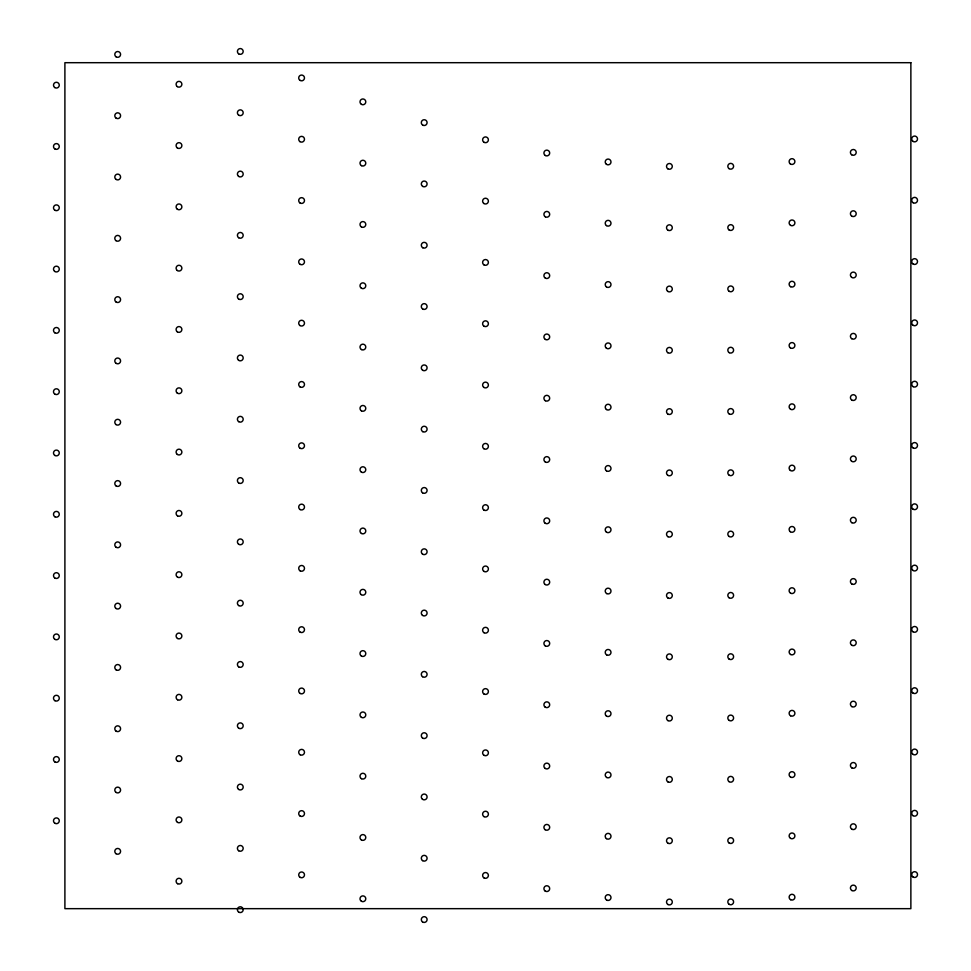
<?xml version="1.0" encoding="UTF-8"?>
<svg xmlns="http://www.w3.org/2000/svg" width="971" height="971" viewBox="0 0 971 971"><rect width="100%" height="100%" fill="white"/><g stroke="black" fill="none" stroke-linecap="round" stroke-linejoin="round"><path stroke-width="1.46" d="M910.871 62.69L64.899 62.69L64.899 908.662L910.871 908.662L910.871 62.69M54.692 87.511A2.901 2.901 0 0 0 59.267 85.46A2.901 2.901 0 0 0 55.201 82.523A2.901 2.901 0 0 0 54.692 87.511M54.934 148.976A2.901 2.901 0 0 0 59.28 146.475A2.901 2.901 0 0 0 54.934 143.963A2.901 2.901 0 0 0 54.934 148.976M54.934 210.282A2.901 2.901 0 0 0 59.28 207.77A2.901 2.901 0 0 0 54.934 205.269A2.901 2.901 0 0 0 54.934 210.282M54.692 271.419A2.901 2.901 0 0 0 59.267 269.368A2.901 2.901 0 0 0 55.201 266.43A2.901 2.901 0 0 0 54.692 271.419M54.692 332.725A2.901 2.901 0 0 0 59.267 330.674A2.901 2.901 0 0 0 55.201 327.737A2.901 2.901 0 0 0 54.692 332.725M54.934 394.19A2.901 2.901 0 0 0 59.28 391.677A2.901 2.901 0 0 0 54.934 389.165A2.901 2.901 0 0 0 54.934 394.19M54.934 455.484A2.901 2.901 0 0 0 59.28 452.984A2.901 2.901 0 0 0 54.934 450.471A2.901 2.901 0 0 0 54.934 455.484M54.934 516.79A2.901 2.901 0 0 0 59.28 514.278A2.901 2.901 0 0 0 54.934 511.778A2.901 2.901 0 0 0 54.934 516.79M54.692 577.927A2.901 2.901 0 0 0 59.267 575.876A2.901 2.901 0 0 0 55.201 572.939A2.901 2.901 0 0 0 54.692 577.927M54.692 639.234A2.901 2.901 0 0 0 59.267 637.182A2.901 2.901 0 0 0 55.201 634.245A2.901 2.901 0 0 0 54.692 639.234M54.934 700.698A2.901 2.901 0 0 0 59.28 698.185A2.901 2.901 0 0 0 54.934 695.673A2.901 2.901 0 0 0 54.934 700.698M54.934 761.992A2.901 2.901 0 0 0 59.28 759.492A2.901 2.901 0 0 0 54.934 756.979A2.901 2.901 0 0 0 54.934 761.992M54.934 823.299A2.901 2.901 0 0 0 59.28 820.786A2.901 2.901 0 0 0 54.934 818.286A2.901 2.901 0 0 0 54.934 823.299M115.986 56.755A2.901 2.901 0 0 0 120.574 54.704A2.901 2.901 0 0 0 116.508 51.766A2.901 2.901 0 0 0 115.986 56.755M115.986 118.049A2.901 2.901 0 0 0 120.574 115.998A2.901 2.901 0 0 0 116.508 113.061A2.901 2.901 0 0 0 115.986 118.049M115.986 179.356A2.901 2.901 0 0 0 120.574 177.305A2.901 2.901 0 0 0 116.508 174.367A2.901 2.901 0 0 0 115.986 179.356M115.986 240.662A2.901 2.901 0 0 0 120.574 238.599A2.901 2.901 0 0 0 116.508 235.662A2.901 2.901 0 0 0 115.986 240.662M115.986 301.957A2.901 2.901 0 0 0 120.574 299.905A2.901 2.901 0 0 0 116.508 296.968A2.901 2.901 0 0 0 115.986 301.957M115.986 363.263A2.901 2.901 0 0 0 120.574 361.212A2.901 2.901 0 0 0 116.508 358.275A2.901 2.901 0 0 0 115.986 363.263M115.986 424.558A2.901 2.901 0 0 0 120.574 422.506A2.901 2.901 0 0 0 116.508 419.569A2.901 2.901 0 0 0 115.986 424.558M115.986 485.864A2.901 2.901 0 0 0 120.574 483.813A2.901 2.901 0 0 0 116.508 480.876A2.901 2.901 0 0 0 115.986 485.864M115.986 547.171A2.901 2.901 0 0 0 120.574 545.107A2.901 2.901 0 0 0 116.508 542.17A2.901 2.901 0 0 0 115.986 547.171M115.986 608.465A2.901 2.901 0 0 0 120.574 606.414A2.901 2.901 0 0 0 116.508 603.476A2.901 2.901 0 0 0 115.986 608.465M115.986 669.772A2.901 2.901 0 0 0 120.574 667.72A2.901 2.901 0 0 0 116.508 664.783A2.901 2.901 0 0 0 115.986 669.772M115.986 731.066A2.901 2.901 0 0 0 120.574 729.015A2.901 2.901 0 0 0 116.508 726.077A2.901 2.901 0 0 0 115.986 731.066M115.986 792.372A2.901 2.901 0 0 0 120.574 790.321A2.901 2.901 0 0 0 116.508 787.384A2.901 2.901 0 0 0 115.986 792.372M115.986 853.679A2.901 2.901 0 0 0 120.574 851.628A2.901 2.901 0 0 0 116.508 848.69A2.901 2.901 0 0 0 115.986 853.679M177.292 86.601A2.901 2.901 0 0 0 181.868 84.55A2.901 2.901 0 0 0 177.802 81.613A2.901 2.901 0 0 0 177.292 86.601M177.292 147.908A2.901 2.901 0 0 0 181.868 145.856A2.901 2.901 0 0 0 177.802 142.919A2.901 2.901 0 0 0 177.292 147.908M177.292 209.202A2.901 2.901 0 0 0 181.868 207.151A2.901 2.901 0 0 0 177.802 204.213A2.901 2.901 0 0 0 177.292 209.202M177.292 270.508A2.901 2.901 0 0 0 181.868 268.457A2.901 2.901 0 0 0 177.802 265.52A2.901 2.901 0 0 0 177.292 270.508M177.292 331.815A2.901 2.901 0 0 0 181.868 329.752A2.901 2.901 0 0 0 177.802 326.814A2.901 2.901 0 0 0 177.292 331.815M177.292 393.109A2.901 2.901 0 0 0 181.868 391.058A2.901 2.901 0 0 0 177.802 388.121A2.901 2.901 0 0 0 177.292 393.109M177.292 454.416A2.901 2.901 0 0 0 181.868 452.365A2.901 2.901 0 0 0 177.802 449.427A2.901 2.901 0 0 0 177.292 454.416M177.535 515.868A2.901 2.901 0 0 0 181.88 513.368A2.901 2.901 0 0 0 177.547 510.855A2.901 2.901 0 0 0 177.535 515.868M177.535 577.175A2.901 2.901 0 0 0 181.88 574.674A2.901 2.901 0 0 0 177.547 572.162A2.901 2.901 0 0 0 177.535 577.175M177.535 638.481A2.901 2.901 0 0 0 181.88 635.969A2.901 2.901 0 0 0 177.547 633.456A2.901 2.901 0 0 0 177.535 638.481M177.535 699.775A2.901 2.901 0 0 0 181.88 697.275A2.901 2.901 0 0 0 177.547 694.763A2.901 2.901 0 0 0 177.535 699.775M177.535 761.082A2.901 2.901 0 0 0 181.88 758.569A2.901 2.901 0 0 0 177.547 756.069A2.901 2.901 0 0 0 177.535 761.082M177.535 822.388A2.901 2.901 0 0 0 181.88 819.876A2.901 2.901 0 0 0 177.547 817.364A2.901 2.901 0 0 0 177.535 822.388M177.535 883.683A2.901 2.901 0 0 0 181.88 881.183A2.901 2.901 0 0 0 177.547 878.67A2.901 2.901 0 0 0 177.535 883.683M238.599 53.793A2.901 2.901 0 0 0 243.175 51.742A2.901 2.901 0 0 0 239.109 48.805A2.901 2.901 0 0 0 238.599 53.793M238.599 115.1A2.901 2.901 0 0 0 243.175 113.037A2.901 2.901 0 0 0 239.109 110.099A2.901 2.901 0 0 0 238.599 115.1M238.599 176.394A2.901 2.901 0 0 0 243.175 174.343A2.901 2.901 0 0 0 239.109 171.406A2.901 2.901 0 0 0 238.599 176.394M238.599 237.701A2.901 2.901 0 0 0 243.175 235.65A2.901 2.901 0 0 0 239.109 232.712A2.901 2.901 0 0 0 238.599 237.701M238.599 298.995A2.901 2.901 0 0 0 243.175 296.944A2.901 2.901 0 0 0 239.109 294.007A2.901 2.901 0 0 0 238.599 298.995M238.599 360.302A2.901 2.901 0 0 0 243.175 358.25A2.901 2.901 0 0 0 239.109 355.313A2.901 2.901 0 0 0 238.599 360.302M238.599 421.608A2.901 2.901 0 0 0 243.175 419.557A2.901 2.901 0 0 0 239.109 416.62A2.901 2.901 0 0 0 238.599 421.608M238.599 482.903A2.901 2.901 0 0 0 243.175 480.851A2.901 2.901 0 0 0 239.109 477.914A2.901 2.901 0 0 0 238.599 482.903M238.599 544.209A2.901 2.901 0 0 0 243.175 542.158A2.901 2.901 0 0 0 239.109 539.221A2.901 2.901 0 0 0 238.599 544.209M238.599 605.516A2.901 2.901 0 0 0 243.175 603.452A2.901 2.901 0 0 0 239.109 600.515A2.901 2.901 0 0 0 238.599 605.516M238.599 666.81A2.901 2.901 0 0 0 243.175 664.759A2.901 2.901 0 0 0 239.109 661.821A2.901 2.901 0 0 0 238.599 666.81M238.599 728.116A2.901 2.901 0 0 0 243.175 726.065A2.901 2.901 0 0 0 239.109 723.128A2.901 2.901 0 0 0 238.599 728.116M238.599 789.411A2.901 2.901 0 0 0 243.175 787.36A2.901 2.901 0 0 0 239.109 784.422A2.901 2.901 0 0 0 238.599 789.411M238.599 850.717A2.901 2.901 0 0 0 243.175 848.666A2.901 2.901 0 0 0 239.109 845.729A2.901 2.901 0 0 0 238.599 850.717M238.599 912.024A2.901 2.901 0 0 0 243.175 909.973A2.901 2.901 0 0 0 239.109 907.023A2.901 2.901 0 0 0 238.599 912.024M299.893 80.29A2.901 2.901 0 0 0 304.469 78.238A2.901 2.901 0 0 0 300.403 75.301A2.901 2.901 0 0 0 299.893 80.29M299.893 141.596A2.901 2.901 0 0 0 304.469 139.545A2.901 2.901 0 0 0 300.403 136.608A2.901 2.901 0 0 0 299.893 141.596M299.893 202.89A2.901 2.901 0 0 0 304.469 200.839A2.901 2.901 0 0 0 300.403 197.902A2.901 2.901 0 0 0 299.893 202.89M299.893 264.197A2.901 2.901 0 0 0 304.469 262.146A2.901 2.901 0 0 0 300.403 259.208A2.901 2.901 0 0 0 299.893 264.197M299.893 325.503A2.901 2.901 0 0 0 304.469 323.452A2.901 2.901 0 0 0 300.403 320.515A2.901 2.901 0 0 0 299.893 325.503M299.893 386.798A2.901 2.901 0 0 0 304.469 384.747A2.901 2.901 0 0 0 300.403 381.809A2.901 2.901 0 0 0 299.893 386.798M299.893 448.104A2.901 2.901 0 0 0 304.469 446.053A2.901 2.901 0 0 0 300.403 443.116A2.901 2.901 0 0 0 299.893 448.104M300.148 509.569A2.901 2.901 0 0 0 304.493 507.056A2.901 2.901 0 0 0 300.148 504.544A2.901 2.901 0 0 0 300.148 509.569M300.148 570.863A2.901 2.901 0 0 0 304.493 568.363A2.901 2.901 0 0 0 300.148 565.85A2.901 2.901 0 0 0 300.148 570.863M300.148 632.17A2.901 2.901 0 0 0 304.493 629.657A2.901 2.901 0 0 0 300.148 627.145A2.901 2.901 0 0 0 300.148 632.17M300.148 693.464A2.901 2.901 0 0 0 304.493 690.964A2.901 2.901 0 0 0 300.148 688.451A2.901 2.901 0 0 0 300.148 693.464M300.148 754.77A2.901 2.901 0 0 0 304.493 752.27A2.901 2.901 0 0 0 300.148 749.758A2.901 2.901 0 0 0 300.148 754.77M300.148 816.077A2.901 2.901 0 0 0 304.493 813.564A2.901 2.901 0 0 0 300.148 811.052A2.901 2.901 0 0 0 300.148 816.077M300.148 877.371A2.901 2.901 0 0 0 304.493 874.871A2.901 2.901 0 0 0 300.148 872.359A2.901 2.901 0 0 0 300.148 877.371M361.443 104.358A2.901 2.901 0 0 0 365.788 101.846A2.901 2.901 0 0 0 361.455 99.333A2.901 2.901 0 0 0 361.443 104.358M361.443 165.653A2.901 2.901 0 0 0 365.788 163.152A2.901 2.901 0 0 0 361.455 160.64A2.901 2.901 0 0 0 361.443 165.653M361.443 226.959A2.901 2.901 0 0 0 365.788 224.459A2.901 2.901 0 0 0 361.455 221.946A2.901 2.901 0 0 0 361.443 226.959M361.443 288.266A2.901 2.901 0 0 0 365.788 285.753A2.901 2.901 0 0 0 361.455 283.241A2.901 2.901 0 0 0 361.443 288.266M361.443 349.56A2.901 2.901 0 0 0 365.788 347.06A2.901 2.901 0 0 0 361.455 344.547A2.901 2.901 0 0 0 361.443 349.56M361.443 410.867A2.901 2.901 0 0 0 365.788 408.354A2.901 2.901 0 0 0 361.455 405.854A2.901 2.901 0 0 0 361.443 410.867M361.443 472.161A2.901 2.901 0 0 0 365.788 469.661A2.901 2.901 0 0 0 361.455 467.148A2.901 2.901 0 0 0 361.443 472.161M361.443 533.467A2.901 2.901 0 0 0 365.788 530.967A2.901 2.901 0 0 0 361.443 528.455A2.901 2.901 0 0 0 361.443 533.467M361.2 594.616A2.901 2.901 0 0 0 365.776 592.565A2.901 2.901 0 0 0 361.71 589.615A2.901 2.901 0 0 0 361.2 594.616M361.443 656.08A2.901 2.901 0 0 0 365.788 653.568A2.901 2.901 0 0 0 361.443 651.056A2.901 2.901 0 0 0 361.443 656.08M361.443 717.375A2.901 2.901 0 0 0 365.788 714.874A2.901 2.901 0 0 0 361.443 712.362A2.901 2.901 0 0 0 361.443 717.375M361.443 778.681A2.901 2.901 0 0 0 365.788 776.169A2.901 2.901 0 0 0 361.443 773.656A2.901 2.901 0 0 0 361.443 778.681M361.443 839.988A2.901 2.901 0 0 0 365.788 837.475A2.901 2.901 0 0 0 361.443 834.963A2.901 2.901 0 0 0 361.443 839.988M361.443 901.282A2.901 2.901 0 0 0 365.788 898.77A2.901 2.901 0 0 0 361.443 896.269A2.901 2.901 0 0 0 361.443 901.282M422.749 125.138A2.901 2.901 0 0 0 427.094 122.625A2.901 2.901 0 0 0 422.749 120.113A2.901 2.901 0 0 0 422.749 125.138M422.749 186.432A2.901 2.901 0 0 0 427.094 183.932A2.901 2.901 0 0 0 422.749 181.419A2.901 2.901 0 0 0 422.749 186.432M422.749 247.739A2.901 2.901 0 0 0 427.094 245.238A2.901 2.901 0 0 0 422.749 242.726A2.901 2.901 0 0 0 422.749 247.739M422.749 309.045A2.901 2.901 0 0 0 427.094 306.533A2.901 2.901 0 0 0 422.749 304.02A2.901 2.901 0 0 0 422.749 309.045M422.749 370.339A2.901 2.901 0 0 0 427.094 367.839A2.901 2.901 0 0 0 422.749 365.327A2.901 2.901 0 0 0 422.749 370.339M422.749 431.646A2.901 2.901 0 0 0 427.094 429.133A2.901 2.901 0 0 0 422.749 426.633A2.901 2.901 0 0 0 422.749 431.646M422.506 492.783A2.901 2.901 0 0 0 427.082 490.731A2.901 2.901 0 0 0 423.016 487.794A2.901 2.901 0 0 0 422.506 492.783M422.506 554.089A2.901 2.901 0 0 0 427.082 552.038A2.901 2.901 0 0 0 423.016 549.101A2.901 2.901 0 0 0 422.506 554.089M422.506 615.396A2.901 2.901 0 0 0 427.082 613.344A2.901 2.901 0 0 0 423.016 610.407A2.901 2.901 0 0 0 422.506 615.396M422.506 676.69A2.901 2.901 0 0 0 427.082 674.639A2.901 2.901 0 0 0 423.016 671.701A2.901 2.901 0 0 0 422.506 676.69M422.506 737.996A2.901 2.901 0 0 0 427.082 735.945A2.901 2.901 0 0 0 423.016 733.008A2.901 2.901 0 0 0 422.506 737.996M422.506 799.303A2.901 2.901 0 0 0 427.082 797.24A2.901 2.901 0 0 0 423.016 794.302A2.901 2.901 0 0 0 422.506 799.303M422.506 860.597A2.901 2.901 0 0 0 427.082 858.546A2.901 2.901 0 0 0 423.016 855.609A2.901 2.901 0 0 0 422.506 860.597M422.506 921.904A2.901 2.901 0 0 0 427.082 919.853A2.901 2.901 0 0 0 423.016 916.915A2.901 2.901 0 0 0 422.506 921.904M483.801 142.154A2.901 2.901 0 0 0 488.377 140.103A2.901 2.901 0 0 0 484.311 137.166A2.901 2.901 0 0 0 483.801 142.154M483.801 203.461A2.901 2.901 0 0 0 488.377 201.41A2.901 2.901 0 0 0 484.311 198.472A2.901 2.901 0 0 0 483.801 203.461M483.801 264.767A2.901 2.901 0 0 0 488.377 262.716A2.901 2.901 0 0 0 484.311 259.779A2.901 2.901 0 0 0 483.801 264.767M483.801 326.062A2.901 2.901 0 0 0 488.377 324.011A2.901 2.901 0 0 0 484.311 321.073A2.901 2.901 0 0 0 483.801 326.062M483.801 387.368A2.901 2.901 0 0 0 488.377 385.317A2.901 2.901 0 0 0 484.311 382.38A2.901 2.901 0 0 0 483.801 387.368M483.801 448.675A2.901 2.901 0 0 0 488.377 446.624A2.901 2.901 0 0 0 484.311 443.686A2.901 2.901 0 0 0 483.801 448.675M483.801 509.969A2.901 2.901 0 0 0 488.377 507.918A2.901 2.901 0 0 0 484.311 504.981A2.901 2.901 0 0 0 483.801 509.969M484.056 571.434A2.901 2.901 0 0 0 488.401 568.921A2.901 2.901 0 0 0 484.056 566.421A2.901 2.901 0 0 0 484.056 571.434M484.056 632.74A2.901 2.901 0 0 0 488.401 630.228A2.901 2.901 0 0 0 484.056 627.715A2.901 2.901 0 0 0 484.056 632.74M483.801 693.877A2.901 2.901 0 0 0 488.377 691.825A2.901 2.901 0 0 0 484.311 688.888A2.901 2.901 0 0 0 483.801 693.877M484.056 755.341A2.901 2.901 0 0 0 488.401 752.828A2.901 2.901 0 0 0 484.056 750.328A2.901 2.901 0 0 0 484.056 755.341M484.056 816.647A2.901 2.901 0 0 0 488.401 814.135A2.901 2.901 0 0 0 484.056 811.622A2.901 2.901 0 0 0 484.056 816.647M484.056 877.942A2.901 2.901 0 0 0 488.401 875.441A2.901 2.901 0 0 0 484.056 872.929A2.901 2.901 0 0 0 484.056 877.942M545.35 155.518A2.901 2.901 0 0 0 549.695 153.017A2.901 2.901 0 0 0 545.362 150.505A2.901 2.901 0 0 0 545.35 155.518M545.35 216.824A2.901 2.901 0 0 0 549.695 214.324A2.901 2.901 0 0 0 545.362 211.812A2.901 2.901 0 0 0 545.35 216.824M545.35 278.131A2.901 2.901 0 0 0 549.695 275.618A2.901 2.901 0 0 0 545.362 273.106A2.901 2.901 0 0 0 545.35 278.131M545.35 339.425A2.901 2.901 0 0 0 549.695 336.925A2.901 2.901 0 0 0 545.362 334.412A2.901 2.901 0 0 0 545.35 339.425M545.35 400.732A2.901 2.901 0 0 0 549.695 398.219A2.901 2.901 0 0 0 545.362 395.719A2.901 2.901 0 0 0 545.35 400.732M545.35 462.026A2.901 2.901 0 0 0 549.695 459.526A2.901 2.901 0 0 0 545.362 457.013A2.901 2.901 0 0 0 545.35 462.026M545.107 523.175A2.901 2.901 0 0 0 549.683 521.124A2.901 2.901 0 0 0 545.617 518.186A2.901 2.901 0 0 0 545.107 523.175M545.107 584.481A2.901 2.901 0 0 0 549.683 582.43A2.901 2.901 0 0 0 545.617 579.493A2.901 2.901 0 0 0 545.107 584.481M545.107 645.776A2.901 2.901 0 0 0 549.683 643.724A2.901 2.901 0 0 0 545.617 640.787A2.901 2.901 0 0 0 545.107 645.776M545.107 707.082A2.901 2.901 0 0 0 549.683 705.031A2.901 2.901 0 0 0 545.617 702.094A2.901 2.901 0 0 0 545.107 707.082M545.107 768.389A2.901 2.901 0 0 0 549.683 766.325A2.901 2.901 0 0 0 545.617 763.388A2.901 2.901 0 0 0 545.107 768.389M545.107 829.683A2.901 2.901 0 0 0 549.683 827.632A2.901 2.901 0 0 0 545.617 824.695A2.901 2.901 0 0 0 545.107 829.683M545.107 890.99A2.901 2.901 0 0 0 549.683 888.938A2.901 2.901 0 0 0 545.617 886.001A2.901 2.901 0 0 0 545.107 890.99M606.414 164.293A2.901 2.901 0 0 0 610.99 162.242A2.901 2.901 0 0 0 606.924 159.305A2.901 2.901 0 0 0 606.414 164.293M606.414 225.588A2.901 2.901 0 0 0 610.99 223.536A2.901 2.901 0 0 0 606.924 220.599A2.901 2.901 0 0 0 606.414 225.588M606.414 286.894A2.901 2.901 0 0 0 610.99 284.843A2.901 2.901 0 0 0 606.924 281.906A2.901 2.901 0 0 0 606.414 286.894M606.414 348.201A2.901 2.901 0 0 0 610.99 346.149A2.901 2.901 0 0 0 606.924 343.212A2.901 2.901 0 0 0 606.414 348.201M606.414 409.495A2.901 2.901 0 0 0 610.99 407.444A2.901 2.901 0 0 0 606.924 404.506A2.901 2.901 0 0 0 606.414 409.495M606.414 470.801A2.901 2.901 0 0 0 610.99 468.75A2.901 2.901 0 0 0 606.924 465.813A2.901 2.901 0 0 0 606.414 470.801M606.402 532.096A2.901 2.901 0 0 0 610.99 530.057A2.901 2.901 0 0 0 606.924 527.107A2.901 2.901 0 0 0 606.402 532.096M606.657 593.56A2.901 2.901 0 0 0 611.002 591.06A2.901 2.901 0 0 0 606.657 588.547A2.901 2.901 0 0 0 606.657 593.56M606.657 654.867A2.901 2.901 0 0 0 611.002 652.354A2.901 2.901 0 0 0 606.657 649.854A2.901 2.901 0 0 0 606.657 654.867M606.402 716.003A2.901 2.901 0 0 0 610.99 713.952A2.901 2.901 0 0 0 606.924 711.015A2.901 2.901 0 0 0 606.402 716.003M606.657 777.468A2.901 2.901 0 0 0 611.002 774.967A2.901 2.901 0 0 0 606.657 772.455A2.901 2.901 0 0 0 606.657 777.468M606.402 838.616A2.901 2.901 0 0 0 610.99 836.565A2.901 2.901 0 0 0 606.924 833.616A2.901 2.901 0 0 0 606.402 838.616M606.657 900.081A2.901 2.901 0 0 0 611.002 897.568A2.901 2.901 0 0 0 606.657 895.056A2.901 2.901 0 0 0 606.657 900.081M667.708 168.736A2.901 2.901 0 0 0 672.284 166.684A2.901 2.901 0 0 0 668.218 163.747A2.901 2.901 0 0 0 667.708 168.736M667.708 230.042A2.901 2.901 0 0 0 672.284 227.991A2.901 2.901 0 0 0 668.218 225.054A2.901 2.901 0 0 0 667.708 230.042M667.708 291.349A2.901 2.901 0 0 0 672.284 289.285A2.901 2.901 0 0 0 668.218 286.36A2.901 2.901 0 0 0 667.708 291.349M667.708 352.643A2.901 2.901 0 0 0 672.284 350.592A2.901 2.901 0 0 0 668.218 347.654A2.901 2.901 0 0 0 667.708 352.643M667.708 413.949A2.901 2.901 0 0 0 672.284 411.898A2.901 2.901 0 0 0 668.218 408.961A2.901 2.901 0 0 0 667.708 413.949M667.708 475.256A2.901 2.901 0 0 0 672.284 473.193A2.901 2.901 0 0 0 668.218 470.255A2.901 2.901 0 0 0 667.708 475.256M667.963 536.708A2.901 2.901 0 0 0 672.308 534.208A2.901 2.901 0 0 0 667.963 531.695A2.901 2.901 0 0 0 667.963 536.708M667.963 598.015A2.901 2.901 0 0 0 672.308 595.502A2.901 2.901 0 0 0 667.963 592.99A2.901 2.901 0 0 0 667.963 598.015M667.963 659.309A2.901 2.901 0 0 0 672.308 656.809A2.901 2.901 0 0 0 667.963 654.296A2.901 2.901 0 0 0 667.963 659.309M667.963 720.616A2.901 2.901 0 0 0 672.308 718.115A2.901 2.901 0 0 0 667.963 715.603A2.901 2.901 0 0 0 667.963 720.616M667.963 781.922A2.901 2.901 0 0 0 672.308 779.41A2.901 2.901 0 0 0 667.963 776.897A2.901 2.901 0 0 0 667.963 781.922M667.963 843.216A2.901 2.901 0 0 0 672.308 840.716A2.901 2.901 0 0 0 667.963 838.204A2.901 2.901 0 0 0 667.963 843.216M667.963 904.523A2.901 2.901 0 0 0 672.308 902.01A2.901 2.901 0 0 0 667.963 899.51A2.901 2.901 0 0 0 667.963 904.523M729.015 168.614A2.901 2.901 0 0 0 733.591 166.563A2.901 2.901 0 0 0 729.524 163.626A2.901 2.901 0 0 0 729.015 168.614M729.015 229.909A2.901 2.901 0 0 0 733.591 227.857A2.901 2.901 0 0 0 729.524 224.92A2.901 2.901 0 0 0 729.015 229.909M729.015 291.215A2.901 2.901 0 0 0 733.591 289.164A2.901 2.901 0 0 0 729.524 286.227A2.901 2.901 0 0 0 729.015 291.215M729.257 352.679A2.901 2.901 0 0 0 733.603 350.167A2.901 2.901 0 0 0 729.257 347.667A2.901 2.901 0 0 0 729.257 352.679M729.257 413.974A2.901 2.901 0 0 0 733.603 411.473A2.901 2.901 0 0 0 729.257 408.961A2.901 2.901 0 0 0 729.257 413.974M729.257 475.28A2.901 2.901 0 0 0 733.603 472.768A2.901 2.901 0 0 0 729.257 470.267A2.901 2.901 0 0 0 729.257 475.28M729.015 536.417A2.901 2.901 0 0 0 733.591 534.366A2.901 2.901 0 0 0 729.524 531.428A2.901 2.901 0 0 0 729.015 536.417M729.015 597.723A2.901 2.901 0 0 0 733.591 595.672A2.901 2.901 0 0 0 729.524 592.735A2.901 2.901 0 0 0 729.015 597.723M729.015 659.03A2.901 2.901 0 0 0 733.591 656.979A2.901 2.901 0 0 0 729.524 654.041A2.901 2.901 0 0 0 729.015 659.03M729.015 720.324A2.901 2.901 0 0 0 733.591 718.273A2.901 2.901 0 0 0 729.524 715.336A2.901 2.901 0 0 0 729.015 720.324M729.015 781.631A2.901 2.901 0 0 0 733.591 779.579A2.901 2.901 0 0 0 729.524 776.642A2.901 2.901 0 0 0 729.015 781.631M729.015 842.937A2.901 2.901 0 0 0 733.591 840.874A2.901 2.901 0 0 0 729.524 837.937A2.901 2.901 0 0 0 729.015 842.937M729.015 904.232A2.901 2.901 0 0 0 733.591 902.18A2.901 2.901 0 0 0 729.524 899.243A2.901 2.901 0 0 0 729.015 904.232M790.309 163.905A2.901 2.901 0 0 0 794.885 161.854A2.901 2.901 0 0 0 790.831 158.916A2.901 2.901 0 0 0 790.309 163.905M790.564 225.369A2.901 2.901 0 0 0 794.909 222.857A2.901 2.901 0 0 0 790.564 220.356A2.901 2.901 0 0 0 790.564 225.369M790.564 286.676A2.901 2.901 0 0 0 794.909 284.163A2.901 2.901 0 0 0 790.564 281.651A2.901 2.901 0 0 0 790.564 286.676M790.309 347.812A2.901 2.901 0 0 0 794.885 345.761A2.901 2.901 0 0 0 790.831 342.824A2.901 2.901 0 0 0 790.309 347.812M790.564 409.276A2.901 2.901 0 0 0 794.909 406.764A2.901 2.901 0 0 0 790.564 404.264A2.901 2.901 0 0 0 790.564 409.276M790.309 470.413A2.901 2.901 0 0 0 794.885 468.362A2.901 2.901 0 0 0 790.831 465.425A2.901 2.901 0 0 0 790.309 470.413M790.309 531.72A2.901 2.901 0 0 0 794.897 529.668A2.901 2.901 0 0 0 790.831 526.731A2.901 2.901 0 0 0 790.309 531.72M790.564 593.184A2.901 2.901 0 0 0 794.909 590.671A2.901 2.901 0 0 0 790.564 588.159A2.901 2.901 0 0 0 790.564 593.184M790.564 654.478A2.901 2.901 0 0 0 794.909 651.978A2.901 2.901 0 0 0 790.564 649.465A2.901 2.901 0 0 0 790.564 654.478M790.564 715.785A2.901 2.901 0 0 0 794.909 713.272A2.901 2.901 0 0 0 790.564 710.772A2.901 2.901 0 0 0 790.564 715.785M790.564 777.091A2.901 2.901 0 0 0 794.909 774.579A2.901 2.901 0 0 0 790.564 772.066A2.901 2.901 0 0 0 790.564 777.091M790.564 838.386A2.901 2.901 0 0 0 794.909 835.885A2.901 2.901 0 0 0 790.564 833.373A2.901 2.901 0 0 0 790.564 838.386M790.564 899.692A2.901 2.901 0 0 0 794.909 897.18A2.901 2.901 0 0 0 790.564 894.679A2.901 2.901 0 0 0 790.564 899.692M851.616 154.741A2.901 2.901 0 0 0 856.191 152.678A2.901 2.901 0 0 0 852.125 149.74A2.901 2.901 0 0 0 851.616 154.741M851.616 216.035A2.901 2.901 0 0 0 856.191 213.984A2.901 2.901 0 0 0 852.125 211.047A2.901 2.901 0 0 0 851.616 216.035M851.616 277.342A2.901 2.901 0 0 0 856.191 275.291A2.901 2.901 0 0 0 852.125 272.353A2.901 2.901 0 0 0 851.616 277.342M851.616 338.636A2.901 2.901 0 0 0 856.191 336.585A2.901 2.901 0 0 0 852.125 333.648A2.901 2.901 0 0 0 851.616 338.636M851.616 399.943A2.901 2.901 0 0 0 856.191 397.892A2.901 2.901 0 0 0 852.125 394.954A2.901 2.901 0 0 0 851.616 399.943M851.616 461.249A2.901 2.901 0 0 0 856.191 459.198A2.901 2.901 0 0 0 852.125 456.261A2.901 2.901 0 0 0 851.616 461.249M851.858 522.701A2.901 2.901 0 0 0 856.204 520.201A2.901 2.901 0 0 0 851.87 517.689A2.901 2.901 0 0 0 851.858 522.701M851.858 584.008A2.901 2.901 0 0 0 856.204 581.508A2.901 2.901 0 0 0 851.87 578.995A2.901 2.901 0 0 0 851.858 584.008M851.858 645.314A2.901 2.901 0 0 0 856.204 642.802A2.901 2.901 0 0 0 851.87 640.29A2.901 2.901 0 0 0 851.858 645.314M851.858 706.609A2.901 2.901 0 0 0 856.204 704.109A2.901 2.901 0 0 0 851.87 701.596A2.901 2.901 0 0 0 851.858 706.609M851.858 767.915A2.901 2.901 0 0 0 856.204 765.403A2.901 2.901 0 0 0 851.87 762.903A2.901 2.901 0 0 0 851.858 767.915M851.858 829.21A2.901 2.901 0 0 0 856.204 826.709A2.901 2.901 0 0 0 851.87 824.197A2.901 2.901 0 0 0 851.858 829.21M851.858 890.516A2.901 2.901 0 0 0 856.204 888.016A2.901 2.901 0 0 0 851.87 885.503A2.901 2.901 0 0 0 851.858 890.516M913.165 141.463A2.901 2.901 0 0 0 917.51 138.95A2.901 2.901 0 0 0 913.165 136.438A2.901 2.901 0 0 0 913.165 141.463M913.165 202.757A2.901 2.901 0 0 0 917.51 200.257A2.901 2.901 0 0 0 913.165 197.744A2.901 2.901 0 0 0 913.165 202.757M913.165 264.063A2.901 2.901 0 0 0 917.51 261.551A2.901 2.901 0 0 0 913.165 259.051A2.901 2.901 0 0 0 913.165 264.063M913.165 325.358A2.901 2.901 0 0 0 917.51 322.858A2.901 2.901 0 0 0 913.165 320.345A2.901 2.901 0 0 0 913.165 325.358M913.165 386.664A2.901 2.901 0 0 0 917.51 384.164A2.901 2.901 0 0 0 913.165 381.652A2.901 2.901 0 0 0 913.165 386.664M913.165 447.971A2.901 2.901 0 0 0 917.51 445.458A2.901 2.901 0 0 0 913.165 442.946A2.901 2.901 0 0 0 913.165 447.971M912.922 509.107A2.901 2.901 0 0 0 917.498 507.056A2.901 2.901 0 0 0 913.432 504.119A2.901 2.901 0 0 0 912.922 509.107M912.922 570.414A2.901 2.901 0 0 0 917.498 568.363A2.901 2.901 0 0 0 913.432 565.425A2.901 2.901 0 0 0 912.922 570.414M912.922 631.72A2.901 2.901 0 0 0 917.498 629.657A2.901 2.901 0 0 0 913.432 626.72A2.901 2.901 0 0 0 912.922 631.72M912.922 693.015A2.901 2.901 0 0 0 917.498 690.964A2.901 2.901 0 0 0 913.432 688.026A2.901 2.901 0 0 0 912.922 693.015M912.922 754.321A2.901 2.901 0 0 0 917.498 752.27A2.901 2.901 0 0 0 913.432 749.333A2.901 2.901 0 0 0 912.922 754.321M912.922 815.616A2.901 2.901 0 0 0 917.498 813.564A2.901 2.901 0 0 0 913.432 810.627A2.901 2.901 0 0 0 912.922 815.616M912.922 876.922A2.901 2.901 0 0 0 917.498 874.871A2.901 2.901 0 0 0 913.432 871.934A2.901 2.901 0 0 0 912.922 876.922"/></g></svg>
